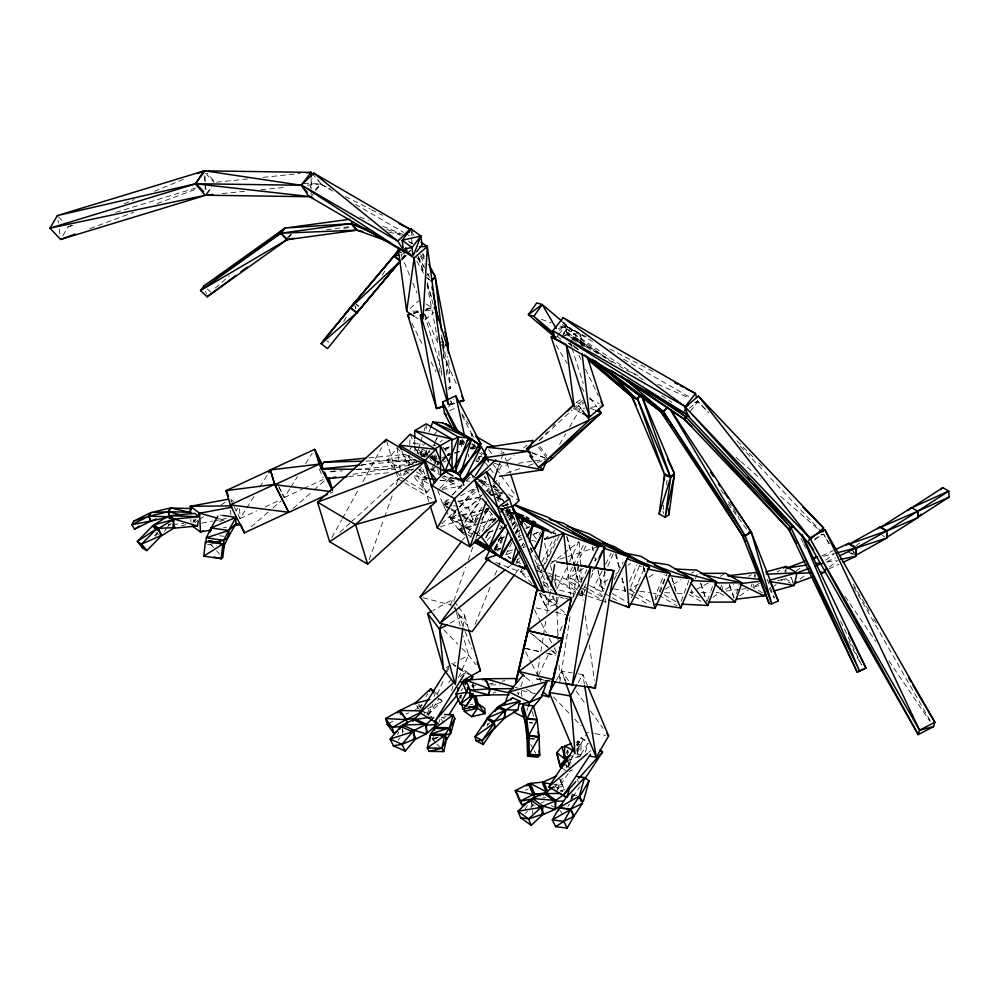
<?xml version="1.0" encoding="UTF-8"?>
<svg xmlns="http://www.w3.org/2000/svg" width="999" height="999" viewBox="0 0 999 999"><rect width="100%" height="100%" fill="white"/><g stroke="black" fill="none" stroke-linecap="round" stroke-linejoin="round"><path stroke-width="0.75" stroke-dasharray="5 3.75" d="M402.397 733.278L402.472 729.145M442.894 349.026L443.219 341.134L439.585 342.632M408.791 465.884L409.265 455.332M409.727 444.767L410.002 438.748M571.853 798.139L572.077 793.693M446.266 375.012L447.252 356.356M441.433 375.362L441.87 367.62M567.619 754.819L567.894 750.324M567.257 760.813L580.519 755.868L577.36 752.984L578.071 740.996L575.424 741.982M575.836 742.732L578.071 740.996L581.231 743.88L580.519 755.868L571.565 756.992M532.342 813.511L532.629 810.551M568.506 766.183L568.968 761.7M462.949 627.484L464.597 615.122L458.216 606.705M663.074 509.727L663.711 505.094M666.458 485.052L667.307 478.883M785.763 572.564L786.176 569.642M531.655 802.921L530.981 807.404L534.902 805.718M537.075 675.961L539.947 657.679M540.896 651.585L543.294 636.351M543.531 634.827L545.929 619.58M546.878 613.486L550.711 589.11M559.777 682.217L570.529 613.648M573.164 596.89L577.946 566.421M193.119 522.589L193.606 519.505M537.2 568.456L538.224 562.512M545.329 594.992L547.502 600.811L546.303 607.429L557.042 604.02L558.241 597.414L547.502 600.811L543.319 592.519M518.843 692.257L518.394 694.717L517.307 692.207M573.101 340.284L573.613 337.737L576.373 338.012L600.174 355.694M654.982 599.575L656.181 593.681L664.235 574.413M753.571 584.502L753.009 587.3L763.873 593.656M755.007 577.509L755.569 574.712M784.889 572.065L785.464 569.268M487.25 725.998L487.874 723.139M310.464 187.425L312.45 178.833M518.369 537.175L519.468 532.779M439.098 722.289L439.872 719.467M451.635 690.709L452.872 686.238M571.79 799.612L573.813 792.319M721.553 591.595L723.601 584.502M736.438 593.668L739.31 583.728M751.26 586.7L752.072 583.866M754.12 576.76L754.944 573.926M570.329 800.948L572.602 793.543M585.364 752.11L588.099 743.231L578.758 757.429M417.22 452.822L418.119 449.925M418.569 448.476L420.367 442.682M420.816 441.233L422.165 436.888M423.976 431.093L425.324 426.748M511.026 522.552L514.435 512.2L507.205 514.622M691.683 589.909L690.721 592.669L699.487 597.777M695.479 578.921L697.389 573.426M707.467 600.786L710.326 592.544M710.801 591.171L713.186 584.303M719.917 589.785L721.815 584.29M520.854 686.575L523.763 678.271M526.835 710.601L527.809 707.829M453.733 600.936L465.634 567.382M468.219 560.077L472.877 546.94M475.974 538.186L486.838 507.542L488.648 509.927M489.16 493.069L490.197 490.159M498.501 466.933L503.683 452.422L501.073 450.911M369.18 559.727L383.978 518.618M384.503 517.145L392.957 493.656M396.128 484.84L398.239 478.971L396.004 471.653M660.077 592.382L666.82 574.275M681.143 601.298L688.923 580.407M397.602 734.752L398.651 731.98M426.998 455.731L419.88 455.144L424.937 442.195M428.858 432.117L429.982 429.233M433.778 445.891L435.464 441.57M436.026 440.134L437.15 437.25M427.072 714.41L430.307 706.131M434.09 696.465L435.164 693.706M433.866 466.421L437.125 458.216M475.049 624.387L491.433 583.878M494.942 575.199L500.799 560.739M513.673 528.921L516.008 523.139M506.443 505.856L507.629 502.997L505.756 505.419M639.31 566.258L629.532 589.66L637.287 594.18M655.819 599.862L666.171 575.087M565.759 754.02L567.42 750.124M577.36 752.984L581.231 743.88L577.26 745.366M605.307 571.915L599.175 585.876L604.345 588.898M607.754 566.333L613.274 553.771M629.595 581.368L636.962 564.622M631.38 597.652L644.255 568.344L639.085 565.322M428.596 713.848L432.967 703.983M437.337 694.105L444.205 678.596M447.327 671.54L448.576 668.718M499.475 469.917L501.311 465.821L507.492 464.897M450.212 605.119L452.734 599.487L432.904 610.514M458.491 677.659L468.593 655.107L463.174 636.076M515.784 563.786L518.993 556.83M523.464 547.102L524.75 544.33M542.045 568.893L540.759 571.678L544.767 576.111M542.682 567.507L556.118 538.324M585.589 588.973L582.392 595.916L556.78 589.41L568.931 563.011M569.567 561.625L579.158 540.771M590.709 577.847L594.542 569.517M557.142 789.472L562.325 778.296M567.507 767.12L573.339 754.557M577.222 746.166L581.106 737.786L586.376 740.946M549.974 681.181L536.6 679.008L550.112 651.123M556.193 638.586L562.961 624.637M494.43 549.55L501.336 535.651M509.615 518.968L512.387 513.411M511.788 542.594L505.569 555.107L510.639 558.741M515.934 534.253L518.006 530.082M537.112 571.528L539.185 567.357M541.945 561.8L553.683 538.174M545.204 563.873L558.928 536.276M572.564 566.883L566.396 579.295L576.91 589.585M573.251 565.496L584.24 543.431M585.926 584.053L581.118 593.706L554.882 578.409M592.107 571.628L593.481 568.881M601.81 599.937L605.744 602.235L607.117 599.475M482.48 531.318L491.321 513.723M498.126 500.187L502.21 492.07L496.166 493.419M499.987 530.032L502.06 525.949M506.905 516.396L510.352 509.577M531.93 583.616L520.417 571.865L521.803 569.13M530.781 551.411L532.155 548.676M539.073 535.039L540.447 532.317M540.946 578.359L543.718 572.902M573.114 597.002L586.937 569.73M575.074 567.207L569.592 577.984L583.079 585.851M575.761 565.871L586.725 544.318M602.135 570.928L593.918 587.1L602.497 596.153M605.556 564.198L611.038 553.421M614.235 579.57L623.139 562.062M486.113 537.887L488.961 532.355M494.667 521.303L496.091 518.543M494.855 548.064L501.261 535.626M509.815 519.043L513.374 512.137M521.953 546.028L523.376 543.256M561.675 337.412L566.995 329.108L644.717 380.956M524.8 809.952L527.622 804.844M331.843 537.574L341.658 519.867M342.407 518.506L358.266 489.885M362.787 481.705L381.668 447.639M343.706 321.541L346.69 316.258M481.905 507.305L473.601 521.803L461.526 514.835M489.46 494.118L492.482 488.836M493.244 487.524L496.266 482.242M488.024 508.528L481.818 519.33L487.912 510.352M485.601 537.637L488.711 532.23M515.771 531.743L518.094 527.697M521.89 545.991L523.439 543.294M559.59 444.355L565.734 433.728M569.567 427.085L583.391 403.171M461.688 695.267L460.139 697.939L459.465 695.029M556.193 680.456L561.625 671.128L572.227 672.864M578.159 682.579L582.817 674.587L578.284 673.85M576.585 751.111L587.449 732.467L593.506 733.453M409.802 449.8L412.038 445.966M431.818 470.354L433.316 467.794L431.431 465.472M421.541 704.37L420.017 706.967L422.452 710.277M426.098 696.578L427.622 693.98M62.85 235.689L68.032 226.885L73.801 224.513M207.517 193.706L211.214 187.425M155.444 536.313L157.005 533.728M554.295 788.074L558.254 781.73M234.103 506.605L240.11 518.568L245.841 509.39M246.666 508.079L254.046 496.278M259.777 487.1L268.781 472.677M429.046 451.011L426.635 454.87L430.007 451.698M435.477 440.721L437.087 438.161M438.124 462.574L434.265 460.327L436.688 456.468M446.99 669.617L448.626 667.007M428.359 715.471L438.998 698.463M448.813 682.754L450.449 680.144M464.473 674.063L466.108 671.44L457.342 666.558M459.752 697.664L461.388 695.042M278.696 486.525L284.278 497.589L290.022 488.461M290.846 487.15L297.415 476.723M305.632 463.673L312.2 453.246M382.093 275.312L386.351 268.831M448.501 406.955L453.384 399.538M576.011 745.529L581.106 737.786L586.937 742.319M555.844 792.269L570.279 770.329M572.877 797.077L579.657 786.75M570.379 342.607L573.613 337.737L588.686 348.639M574.75 340.447L576.373 338.012L590.546 350.012M567.794 806.58L569.393 804.17M464.772 535.127L459.503 530.556L463.798 524.1M464.66 522.814L481.006 498.264L458.066 513.761M469.855 537.474L472.44 533.603M509.265 519.955L513.573 513.498M515.322 533.329L517.907 529.458M511.988 526.148L515.459 521.028M432.317 738.761L433.803 736.575M419.98 469.755L421.566 467.47M563.586 333.179L566.92 328.459L572.415 330.057L568.244 335.964M419.88 455.144L424.275 448.938M433.966 435.277L436.6 431.543M193.644 521.515L195.342 519.143M236.076 510.564L237.787 508.191M289.26 237L291.009 234.628L287.25 237.312M462.737 539.835L464.585 537.35M468.294 532.38L478.496 518.718M494.83 548.189L504.095 535.776M512.45 524.6L515.222 520.866M494.73 549.987L504.932 536.326M515.696 573.239L519.405 568.281M529.607 554.62L532.392 550.886M164.373 531.381L166.159 528.995M167.045 527.797L169.73 524.213M402.222 258.841L404.657 255.682L398.289 250.699M411.026 464.76L397.115 447.789L387.35 460.464L395.704 470.641M406.593 470.517L401.273 477.435L405.107 479.707M429.483 489.123L426.823 492.582L406.381 480.457M206.081 194.031L211.501 187.013M312.063 195.567L314.772 192.058M315.684 190.884L321.104 183.866L313.087 174.688M402.185 258.891L404.895 255.407L400.649 252.085M623.264 368.456L565.646 331.581L563.036 334.94L566.995 329.108L612.125 362.425M466.421 534.003L458.379 529.358L450.462 518.956L456.106 511.725M459.865 506.893L474.912 487.599M462.674 530.744L458.379 529.358L461.201 525.736M464.96 520.916L480.944 500.412M492.594 522.302L495.417 518.681M509.915 520.641L513.673 515.809M555.157 338.961L557.966 335.402M558.916 334.215L565.471 325.911L563.96 320.404M690.272 411.276L697.777 401.785L697.015 399.038M576.573 749.525L581.231 743.88M398.201 740.072L400.124 737.786M460.901 690.759L462.899 688.423M435.314 463.286L432.38 458.241L435.389 454.77M442.532 461.288L446.541 456.655M447.54 455.494L449.538 453.184M288.449 237.687L291.171 234.578M494.767 549.787L502.047 541.67M513.474 528.933L516.595 525.462M446.091 510.714L443.294 505.244L451.61 496.053M452.647 494.917L462 484.59M460.314 523.763L449.587 517.569L455.831 510.676M459.99 506.093L477.659 486.588M478.296 518.456L474.138 523.051L449.587 517.569L446.79 512.087M484.527 511.575L487.649 508.129L485.477 510.202M497.002 497.802L502.21 492.07M487.712 527.347L490.834 523.901M491.87 522.752L496.028 518.169M487.1 540.509L492.357 534.827M508.116 517.807L512.325 513.274M402.447 259.053L406.593 254.733M407.629 253.646L410.751 250.412M487.712 724.887L489.76 722.764M539.173 440.571L544.467 435.114M545.529 434.016L547.639 431.843M552.934 426.386L555.057 424.2M154.52 535.751L157.78 532.43M411.963 464.11L416.271 459.727M532.017 806.368L534.065 804.282M194.093 521.615L196.054 519.667M439.935 488.174L449.65 478.683M449.45 507.867L442.744 503.996L448.151 498.713M452.46 494.493L462.175 485.002M466.496 480.781L471.903 475.499L477.26 478.596M481.58 495.442L468.618 508.104L459.49 506.655M485.901 491.221L489.135 488.049M493.456 483.828L497.777 479.607L499.762 485.089M477.909 517.582L473.601 521.803L468.618 508.104L456.555 501.136M497.352 498.588L501.66 494.368M476.673 533.266L492.932 517.42M315.197 189.523L320.791 184.116L330.394 188.973M440.097 442.17L442.345 440.047M428.833 501.623L421.803 479.732L426.273 475.536M431.868 470.292L436.338 466.083M437.45 465.034L440.809 461.888M441.933 460.839L446.403 456.643M447.515 455.594L449.75 453.496M459.815 444.043L464.285 439.847L460.164 441.783M441.745 523.701L458.516 507.954M459.64 506.905L475.287 492.207M482.005 485.914L486.476 481.718L484.602 475.874M505.744 513.186L510.214 508.978M407.117 253.334L410.452 250.225M402.597 259.141L407.043 254.995M539.323 440.634L572.152 409.99M573.289 408.941L582.342 400.487M422.252 704.869L420.017 706.967L417.495 705.194M427.647 714.747L442.22 701.161L438.149 695.641M525.124 813.448L527.385 811.35M339.885 532.267L350.174 522.864M351.323 521.815L398.239 478.971L413.823 468.743M460.352 676.61L466.108 671.44L470.604 674.962M436.6 464.86L441.121 460.839M442.257 459.827L449.026 453.783M459.203 444.73L461.463 442.719L464.036 444.205M487.962 470.666L490.222 468.656M293.331 508.354L312.687 491.158M313.823 490.147L325.199 480.032M517.494 563.111L519.83 561.063M544.418 539.472L554.957 530.232M409.977 308.529L418.768 300.874M425.012 319.955L433.803 312.3M251.224 526.873L268.406 511.925M272.989 507.942L281.006 500.974M215.322 287.999L229.37 275.886M588.573 752.522L590.909 750.499M689.298 408.304L697.552 401.223L708.503 412.25M814.472 540.234L821.553 534.165M559.115 330.469L564.735 325.761L579.745 333.266L584.028 346.566M571.878 339.86L579.745 333.266L581.018 344.118M581.343 412.874L574.512 409.453L583.516 401.923M463.524 532.879L459.503 530.556L461.9 528.558M463.099 527.559L479.882 513.586M507.529 567.894L511.151 564.934M517.182 559.989L519.592 558.016M528.021 551.098L531.643 548.126M829.407 567.057L837.574 560.389M507.18 461.113L514.223 455.457M523.601 447.914L527.122 445.092M712.974 597.352L718.968 592.532L723.975 595.454M426.723 275.662L428.958 273.863M856.056 545.779L859.677 542.932M550.249 564.123L578.134 542.307M800.087 579.033L806.193 574.35M773.676 586.363L776.123 584.54M781.018 580.881L783.466 579.058L790.709 583.304M287.262 237.412L291.009 234.628M564.335 336.014L572.415 330.057L563.124 322.202M482.505 494.542L480.157 496.278L479.195 493.356M487.187 491.096L489.522 489.373M508.916 519.13L513.598 515.684M497.989 540.234L504.27 535.664M825.536 560.177L834.103 553.958M607.966 579.595L599.175 585.876L604.982 587.05M615.509 574.2L618.019 572.415M628.071 565.222L630.581 563.424M739.735 595.891L748.376 589.847M583.304 568.419L569.592 577.984L581.043 582.267M594.53 560.601L597.015 558.866M463.873 526.698L450.462 518.956L456.805 514.635M796.178 570.866L799.924 568.356M194.855 522.539L198.639 520.004M199.9 519.168L203.671 516.633M221.316 504.795L225.1 502.26M496.978 551.073L500.811 548.538M518.681 536.725L521.241 535.039M638.561 583.853L629.532 589.66L638.411 590.996M648.888 577.21L655.344 573.064M438.811 461.975L432.38 458.241L436.226 455.819M445.192 450.149L449.026 447.727M759.352 583.291L753.009 587.3L758.803 585.726M777.147 572.077L779.682 570.479M665.297 589.198L671.815 585.227M673.114 584.427L680.943 579.657M691.37 573.289L693.98 571.703M581.555 409.39L576.223 402.372L581.455 399.188M422.652 455.544L429.158 451.773M421.628 456.306L429.632 451.785M388.524 723.638L393.569 720.791M725.611 589.31L733.716 584.727M748.588 576.323L751.298 574.8M450.049 623.201L464.597 615.122L468.356 628.296M446.116 667.607L455.369 662.449M460.664 659.515L468.593 655.107L475.899 664.722M708.179 582.979L690.721 592.669L695.179 592.644M720.254 576.273L724.287 574.038M450 509.115L443.294 505.244L451.223 500.936M460.477 495.916L476.336 487.3M427.972 708.778L442.22 701.161L438.436 698.501M814.722 538.961L823.663 534.29L829.232 543.693M525.574 790.172L528.234 788.835M406.019 714.135L408.653 712.836M415.247 709.577L417.882 708.266L417.02 702.01M694.854 402.535L697.552 401.223L708.254 412.5M569.093 771.603L572.652 769.879M421.253 454.508L429.52 450.636M445.005 448.876L449.138 446.94M821.927 555.894L833.241 550.599M826.872 561.75L835.351 557.729M828.983 568.881L838.873 564.248M284.278 497.589L302.285 489.223M303.671 488.573L323.077 479.57M240.11 518.568L256.743 510.851M265.047 506.993L280.294 499.912M330.357 493.094L333.117 491.808M449.737 410.676L456.368 407.617M470.304 448.838L475.599 446.391M478.796 456.955L481.456 455.731M557.28 788.223L562.512 785.813L559.84 779.183L564.435 789.722L560.514 791.533M171.054 523.713L168.282 524.937L171.378 524.637M420.866 455.856L428.996 452.322M442.045 488.436L457.679 481.668M541.433 802.921L544.043 801.797M495.167 550.337L500.899 547.927M519.542 540.084L522.415 538.886M533.891 534.053L543.918 529.832M511.301 552.697L505.569 555.107L510.939 558.204M522.777 547.864L525.649 546.665M544.293 538.823L547.152 537.612M439.548 343.831L443.069 345.916L445.492 344.917M447.864 389.548L450.287 388.549L448.738 359.303M124.238 203.734L134.328 199.588M154.508 191.271L184.765 178.809M500.187 538.636L504.42 536.9M515.696 532.255L519.93 530.519M525.574 528.196L529.807 526.461M496.253 549.662L500.487 547.927M518.831 540.384L521.653 539.223M532.942 534.59L541.396 531.106M438.374 737.075L431.568 739.847L434.478 739.897M493.007 693.231L495.804 692.082M443.568 462.087L446.353 460.976M488.648 532.567L494.33 530.407M511.388 523.913L515.646 522.29M499.413 538.711L505.107 536.55M515.059 532.767L519.318 531.143M526.423 528.434L529.27 527.36M558.478 328.571L565.471 325.911L586.226 336.7M694.979 402.847L697.777 401.785M89.873 228.596L133.754 212.287M157.143 203.584L196.628 188.911M444.056 448.726L449.862 446.678M460.027 443.106L464.385 441.57M431.006 457.979L434.265 460.327L440.072 458.279M441.533 457.767L445.879 456.231M447.34 455.719L453.146 453.671M454.595 453.159L460.402 451.111M470.566 447.527L479.27 444.468M506.643 473.189L521.266 468.081M528.583 465.534L535.889 462.987M537.35 462.475L543.206 460.439M413.261 313.062L420.217 310.726M425.249 310.115L434.977 306.855M449.013 404.32L454.782 402.647M449.875 405.107L455.432 403.246M428.334 483.504L421.803 479.732L427.647 477.784M475.899 461.688L478.833 460.714M500.761 453.396L503.683 452.422L506.493 461.176M440.197 526.923L462.137 519.605M463.598 519.118L482.604 512.774M484.065 512.287L488.449 510.826M501.61 506.443L508.928 503.996M459.503 530.556L465.284 528.621M466.733 528.146L475.399 525.249M481.181 523.314L497.09 517.994M487.787 532.492L497.902 529.108M499.35 528.621L502.247 527.659M512.362 524.275L515.247 523.314M507.629 551.51L513.536 549.6M544.555 539.572L547.502 538.611M495.679 562.512L520.417 571.865L523.364 570.904M536.663 566.608L542.569 564.697M551.423 561.825L597.202 547.027M505.656 514.423L511.026 512.724L514.772 519.443M68.032 226.885L75.487 224.625M115.759 212.362L196.279 187.837M413.449 313.236L419.193 311.526M426.361 309.403L433.541 307.28M449.413 404.695L455.157 402.997M181.431 525.861L185.814 524.637M450.462 518.956L460.726 516.096M462.187 515.684L484.178 509.552M485.639 509.14L488.573 508.316M458.379 529.358L464.248 527.722M465.709 527.31L478.908 523.626M480.369 523.226L496.491 518.718M506.755 515.859L515.559 513.399M777.659 580.631L782.017 579.457M401.448 254.258L404.42 253.471M820.866 535.014L823.663 534.29L830.631 546.49M823.676 556.331L834.128 553.608M445.991 716.633L440.259 718.069L444.63 718.231M435.926 742.969L432.03 738.661L437.662 737.25M425.986 309.053L433.479 307.217M413.698 313.461L419.68 311.988M432.38 458.241L436.813 457.18M447.165 454.695L453.071 453.284M454.557 452.922L460.464 451.511M470.816 449.026L475.249 447.964M478.908 457.155L481.868 456.456M469.992 704.807L472.952 704.108M224.213 520.092L218.306 521.453L221.204 521.878M443.294 505.244L449.325 503.883M458.391 501.86L482.567 496.453M490.122 494.767L494.655 493.756M449.587 517.569L460.164 515.197M461.675 514.86L484.34 509.802M485.851 509.465L488.873 508.791M503.971 505.407L508.503 504.395L504.907 501.473M334.677 470.841L328.584 472.115L342.532 470.779M360.627 465.409L407.942 455.507M488.836 683.99L493.231 683.079M502.01 681.256L504.932 680.656M826.985 562.062L836.088 560.239M343.718 228.521L351.223 227.035M560.027 790.559L564.435 789.722L560.214 780.544M201.81 523.089L212.55 521.091M214.086 520.816L226.348 518.531M223.439 527.734L226.511 527.172M442.27 489.485L461.775 486.014M481.268 482.542L487.275 481.481M437.774 490.284L442.744 503.996L450.249 502.659M457.742 501.323L480.244 497.315M490.746 495.454L502.747 493.319L494.692 488.673M352.872 474.338L409.453 465.334M518.281 463.286L533.703 460.976M535.252 460.751L547.589 458.903M476.486 459.14L479.545 458.703M326.448 229.77L350.999 226.436M564.747 335.264L579.745 333.266M574.512 409.453L585.027 408.054M591.021 407.255L601.535 405.856M726.173 591.046L740.059 589.398M741.595 589.223L746.228 588.661M247.627 178.958L215.122 182.33L207.105 173.152M263.099 177.36L300.249 173.514M542.707 797.889L545.704 797.589M222.178 193.544L246.903 191.121M260.826 189.76L285.552 187.337M307.192 185.227L321.104 183.866L303.958 183.616M368.968 457.854L406.193 454.295M417.045 453.246L420.142 452.947L421.291 455.444M361.089 464.997L415.372 459.802L416.521 462.287M356.493 469.443L413.886 463.948M348.626 476.585L388.948 472.727M404.458 471.241L412.225 470.504M172.939 524.5L183.804 523.464M471.253 685.838L475.736 685.526M412.849 311.188L419.031 310.976M425.199 310.764L432.917 310.489M365.809 461.076L415.372 459.802M490.671 684.852L500.024 684.777M701.123 592.619L710.052 592.582M715.996 592.544L718.968 592.532M356.418 469.28L395.167 469.567M407.567 469.667L412.225 469.692M432.03 738.661L436.401 738.723M421.803 479.732L426.423 479.87M440.284 480.294L458.753 480.869M466.458 481.106L469.53 481.193M478.771 481.481L486.476 481.718M664.697 592.619L675.461 593.156M676.997 593.244L684.69 593.631M416.521 462.512L387.35 460.464L400.137 468.044M413.536 443.419L422.527 444.205M433.017 445.117L436.014 445.379M421.79 456.231L426.286 456.618M427.784 456.743L435.289 457.405L437.175 459.727M440.072 480.469L455.069 481.78L444.343 475.811M529.545 722.389L532.504 722.702M529.632 722.914L532.604 723.214M530.007 738.273L534.453 738.736M530.044 738.81L534.49 739.272M572.452 794.904L576.773 795.479M536.6 679.008L550.499 680.931M220.055 515.034L222.964 515.459M219.643 535.776L224.063 536.288M207.592 544.393L216.308 545.666M639.897 591.221L651.735 593.006M653.221 593.231L656.181 593.681M442.744 503.996L451.885 505.444M453.409 505.681L457.967 506.406M595.029 733.691L605.619 735.426M576.548 754.033L582.604 755.019M553.808 784.402L562.512 785.813M442.632 476.411L450.224 477.697M427.709 478.296L412.912 475.611L426.823 492.582L415.547 472.702M613.698 588.798L625.312 591.146M536.013 607.879L549.575 610.926M555.594 612.287L566.133 614.66M525.299 648.413L540.359 651.81M546.391 653.159L555.432 655.194M409.752 242.595L412.787 243.319L408.429 241.746M525.037 648.201L540.059 651.723M547.577 653.496L555.094 655.257M521.84 690.484L536.863 694.018M537.749 570.904L544.792 574.013M389.048 232.068L401.086 235.202M505.806 512.487L513.099 514.385M518.456 536.875L521.366 537.637M531.58 540.297L535.963 541.433M423.002 597.714L452.172 605.319M218.506 518.506L222.864 519.73M515.109 687.287L518.056 688.149M468.406 532.604L478.446 535.839M505.581 510.889L511.026 512.724L517.994 526.548M547.502 600.811L557.042 604.02L552.859 595.716M541.77 570.766L546.116 572.277M547.564 572.777L553.359 574.787M554.807 575.287L566.396 579.295L579.507 586.937M586.913 595.716L581.118 593.706L577.959 590.621M588.361 596.216L602.847 601.236M553.134 533.079L555.756 534.003L553.071 532.455M541.221 319.305L551.211 322.864M559.79 325.911L566.92 328.459L561.113 323.539M386.775 229.458L401.286 234.678M457.817 668.368L466.108 671.44M589.622 585.489L603.359 592.594L597.926 570.229M559.403 596.69L566.683 599.437M532.255 452.947L546.191 458.366M494.343 463.111L501.311 465.821L499.488 463.499M506.93 509.552L510.801 511.101M359.927 216.958L368.494 220.442M382.779 226.261L402.784 234.403M576.56 342.133L570.691 337.187L574.737 338.861L582.941 345.779M576.223 402.372L583.204 405.257M590.172 408.141L594.355 409.865M532.255 452.809L546.191 458.566M480.519 482.717L489.035 486.413M504.845 510.501L513.349 514.198L506.68 510.277M626.473 370.379L637.874 375.399M657.841 384.203L689.223 398.014M424.113 711.812L432.055 715.396M589.385 398.838L598.938 403.608M539.984 678.284L544.118 680.369M526.373 689.36L534.64 693.518M345.504 196.603L370.229 209.091M371.603 209.79L382.58 215.334M553.009 532.579L555.756 534.003M609.74 348.926L655.381 372.664M434.265 460.327L438.149 462.362M507.255 510.389L511.363 512.562M506.78 510.539L513.436 514.098M420.217 462.375L406.805 454.92L413.399 463.037M430.931 468.344L438.986 472.827M456.093 665.871L451.073 663.074L455.569 666.608M459.065 669.068L469.093 674.637M565.471 325.911L592.469 341.396M623.526 359.203L689.685 397.14M882.317 535.389L884.59 536.7M851.086 552.772L854.495 554.732M848.064 551.823L853.246 554.807M471.94 436.476L471.004 433.554L473.613 435.064M493.007 485.489L496.928 487.749M508.703 494.542L519.155 500.586M473.464 478.371L471.353 474.263L474.038 475.811M480.744 479.682L488.798 484.328M490.134 485.102L499.525 490.521M478.608 479.37L487.987 484.802M487.512 491.383L490.197 492.932M496.903 496.803L503.608 500.674M488.386 492.782L495.092 496.653M496.441 497.427L501.798 500.524M506.381 507.554L510.402 509.877M502.147 505.656L507.504 508.753M506.493 510.352L513.861 514.46M450.799 508.641L460.189 514.06M451.336 509.89L456.705 512.986M462.062 516.083L474.138 523.051L475.536 525.786M465.684 526.86L480.432 535.377M465.209 527.472L475.949 533.666M477.285 534.44L481.306 536.763M516.296 561.301L521.665 564.398M467.769 534.777L471.79 537.1M520.417 571.865L528.409 576.473M543.069 584.939L552.397 590.322M565.721 598.014L569.717 600.324M470.479 447.927L473.051 449.413M479.495 453.134L482.067 454.632M476.048 460.464L478.621 461.95M442.182 477.397L461.501 488.561M460.564 440.447L464.423 442.682M472.14 447.165L474.712 448.663M481.156 452.397L485.014 454.645M332.817 191.134L320.791 184.116L317.67 179.221M355.557 204.37L403.696 232.43M405.045 233.204L410.389 236.326M689.098 594.567L702.459 602.36M430.494 457.117L438.211 461.613M664.085 594.717L676.098 601.735M658.766 595.192L676.872 605.756M638.573 594.942L654.095 603.995M629.183 593.406L633.066 595.666M634.365 596.428L648.588 604.72M612.112 593.431L628.933 603.234M604.707 593.381L619.53 602.022M584.427 586.638L588.473 588.985M589.822 589.772L604.645 598.426M580.819 587.712L586.063 590.771M587.375 591.533L600.499 599.175M549.637 575.362L553.571 577.647M546.141 574.8L550.162 577.147M551.51 577.934L575.674 592.007M577.022 592.794L582.392 595.916L582.03 589.797M543.344 581.593L548.713 584.727M784.939 578.421L792.694 582.966M431.131 456.718L438.836 461.238M426.473 450.174L426.498 453.271L430.344 455.544M431.618 456.293L436.738 459.315M414.96 460.064L418.806 462.337M430.332 469.13L440.584 475.174M398.239 478.971L403.484 482.067M404.795 482.842L436.251 501.436M418.831 460.676L422.664 462.949M418.693 469.305L426.361 473.851M416.396 471.94L426.623 477.997M405.244 471.066L409.078 473.339M447.939 387.15L450.287 388.549L443.456 342.657M494.38 489.235L501.923 494.018M422.49 449.175L428.883 453.284M430.169 454.108L435.289 457.405M504.408 507.817L513.511 513.698M578.733 349.75L569.58 343.818L574.587 347.54M426.073 303.933L433.516 308.778M415.372 317.033L417.857 318.644M565.646 331.581L605.794 358.366M661.5 395.529L671.865 402.435M426.785 278.022L429.245 279.72M155.844 532.717L158.329 534.428M565.933 765.109L570.417 768.281M563.424 768.993L565.659 770.579M554.77 785.863L562.986 791.782M551.336 805.394L553.683 807.08M572.277 345.829L568.506 343.082L571.94 346.129M496.79 499.75L499.3 501.573M573.613 337.737L584.89 346.104M231.306 499.75L233.641 501.486M562.574 322.565L572.415 330.057M471.478 443.968L475.187 446.828M408.529 241.109L411.713 243.594M356.543 304.383L358.666 306.044M356.268 304.707L358.391 306.368M326.785 340.684L328.908 342.345M426.635 277.397L429.732 279.895M471.353 474.263L474.95 477.172M476.148 478.146L489.335 488.836M495.329 493.706L503.708 500.511M570.691 337.187L576.698 342.108M540.447 592.744L559.365 608.229M560.551 609.19L565.284 613.061M530.057 632.654L547.802 647.165M552.522 651.036L556.081 653.933M573.626 345.804L578.321 349.762M557.092 335.989L562.899 340.896M532.667 634.515L549.999 649.138M551.161 650.112L555.781 654.02M525.774 677.347L532.704 683.191M573.613 345.854L578.259 349.912M736.088 457.392L739.61 460.464M740.771 461.488L760.676 478.896M780.581 496.291L818.056 529.058M484.253 477.047L486.563 479.083M493.506 485.177L499.275 490.259M463.761 444.792L461.463 442.719L462.587 446.853M430.969 456.993L438.823 464.098M207.342 288.936L210.639 292.033M574.737 338.861L582.504 346.403M737 440.896L754.532 458.529M758.915 462.937L762.212 466.233M443.793 629.894L457.817 644.143M462.125 648.526L468.593 655.107M553.458 696.902L569.393 713.573M574.7 719.13L581.081 725.798M740.346 446.328L821.665 532.03M205.632 173.351L214.186 182.392M58.429 216.721L65.897 224.625M210.19 543.918L215.447 549.65M216.496 550.786L219.655 554.233M472.415 443.768L475.524 447.165M436.913 744.043L439.835 747.277M416.62 257.467L424.325 266.596M494.855 491.183L504.807 502.997M505.806 504.183L508.791 507.729M396.628 471.778L401.273 477.435L400.649 472.989M442.957 447.065L449.55 455.194M418.244 449.213L424.837 457.342M419.056 470.005L426.585 479.295L421.89 466.383M538.461 447.327L546.678 457.742M488.536 449.612L492.182 454.245M485.452 462.862L489.098 467.495M490.022 468.656L493.668 473.289M589.772 397.54L596.878 406.893M539.722 446.266L546.828 455.619M524.375 523.076L527.996 527.859M533.441 535.027L537.062 539.81M489.56 511.126L495.904 519.492M500.437 525.474L505.881 532.642M454.557 601.885L457.305 605.494M453.996 607.704L469.405 628.034M435.701 692.319L437.337 694.53M418.668 704.245L421.141 707.592M423.276 711.375L424.9 713.586M416.595 705.631L419.043 708.94M441.146 719.28L443.831 722.939M728.096 503.796L748.276 531.431M565.234 681.33L561.625 671.128L569.767 682.342M576.098 691.071L586.038 704.77M590.559 711.001L603.221 728.433M471.004 433.554L473.726 437.35M492.807 463.911L495.529 467.707M496.441 468.968L500.074 474.026M500.986 475.287L515.521 495.529M845.117 596.428L875.761 641.545M888.898 660.876L930.044 721.453M420.591 254.608L424.925 261.051M720.828 489.797L723.401 493.706M728.546 501.51L738.835 517.12M542.857 582.042L548.688 591.096M552.035 596.266L557.042 604.02M426.498 453.271L428.983 457.142M429.807 458.429L431.468 461.001M411.613 231.656L413.948 235.327M461.838 413.598L468.469 424.163M567.907 762.062L570.279 765.971M556.031 345.03L567.232 363.624M581.618 387.525L584.015 391.508M852.671 550.424L854.157 552.909M853.059 583.965L870.529 613.498M873.713 618.868L876.885 624.238M853.845 587.112L930.456 721.191M530.681 744.392L533.578 749.537M534.303 750.811L535.764 753.383M530.506 547.677L537.25 559.765M853.009 551.098L854.42 553.696M423.014 253.783L424.45 256.456M420.467 256.243L424.8 264.26M417.969 255.994L424.475 268.032M427.372 273.376L429.545 277.397M416.87 261.126L423.376 273.164M848.813 641.483L861.325 664.872M462 415.247L473.464 437.25M461.913 439.073L464.785 444.567M459.49 441.983L462.35 447.49M534.415 609.902L540.771 622.077M541.483 623.426L546.428 632.891M549.25 638.299L553.496 646.403M554.195 647.764L557.03 653.171M525.649 651.922L531.281 662.812M531.98 664.173L538.324 676.423M539.023 677.784L541.146 681.867M478.334 531.268L479.732 534.003M769.255 588.336L774.113 597.889M534.727 559.752L550.062 590.184M539.335 593.593L546.303 607.429L539.81 593.231M279.108 487.337L281.78 492.657M282.442 493.993L284.453 497.977M230.769 499.95L233.429 505.269M411.838 323.226L423.551 346.715M431.118 361.925L435.951 371.591M450.412 400.611L451.785 403.384L450.874 400.412M792.719 581.131L790.821 577.247L793.156 582.717M560.427 810.664L561.738 813.373M570.117 336.975L564.735 325.761L568.543 337.575M578.846 355.194L580.856 359.403M585.564 369.218L598.326 395.854M800.948 538.211L802.971 542.432M803.646 543.843L805.656 548.064M840.646 621.191L851.41 643.681M852.085 645.092L861.513 664.785M402.048 729.158L403.334 731.855M319.218 469.006L323.239 477.722M459.89 440.059L463.099 447.115M424.9 314.036L438.286 343.781M443.381 355.12L456.768 384.852M587.624 685.988L582.817 674.587L584.315 683.766M561.625 671.128L565.834 681.118M410.202 434.215L414.273 443.943M416.595 449.5L418.931 455.057M401.735 450.711L408.141 465.996M400.974 254.533L409.827 275.799M412.774 282.892L416.908 292.819M531.48 802.284L533.054 806.131M767.107 579.22L774.375 597.777M457.829 612.574L464.622 630.019M465.184 631.48L471.965 648.925M662.861 511.263L663.798 513.698M729.332 584.752L734.802 599.338M414.585 446.278L417.195 453.459M418.481 257.405L423.526 271.528M729.47 584.79L733.79 597.727M700.749 583.478L706.992 602.16M422.527 253.996L424.463 259.765M418.494 257.842L423.351 272.44M427.247 284.116L432.105 298.713M570.441 343.494L571.391 346.441M571.865 347.927L583.266 383.379M506.968 462.637L510.252 472.852M474.275 443.768L475.212 446.69M478.496 456.905L479.433 459.827M700.786 583.379L705.931 599.587M671.703 577.547L676.373 592.295M424.363 314.248L442.195 372.19M386.638 440.934L395.554 470.192M354.97 305.794L355.781 308.529L355.082 305.644M672.14 578.196L676.011 591.608M643.331 566.708L644.617 571.191M454.82 606.805L456.081 611.188M456.493 612.662L460.664 627.297M460.152 695.279L461.001 698.251M205.582 291.308L206.356 294.056M643.518 566.695L645.167 572.664M615.334 553.97L619.455 568.893M625.636 591.296L621.515 576.361L625.786 594.18M427.235 282.567L433.379 305.095M441.57 335.14L443.494 347.402L441.183 335.289M532.292 711.475L533.928 717.494M437.724 469.006L438.474 471.765M644.255 568.344L645.054 571.316M577.472 779.195L578.259 782.13M566.683 536.413L574.537 566.171M574.937 567.657L579.245 584.015M581.218 591.458L582.392 595.916M544.605 543.306L548.526 558.179M550.499 565.621L552.06 571.565M554.42 580.494L556.78 589.41M569.78 758.616L571.216 764.247M567.532 750.087L568.244 752.896M565.746 763.723L566.82 767.944M592.307 547.165L593.044 550.137M594.855 557.579L595.579 560.564M598.126 570.978L603.209 591.82M567.332 537.15L574.225 565.434M574.587 566.92L579.308 586.263M616.233 554.108L619.417 567.469M592.27 546.49L593.331 550.936M595.092 558.354L595.804 561.326M472.952 683.928L473.976 688.299M472.352 685.039L473.039 687.949M460.402 695.379L461.076 698.289M427.048 284.128L437.737 340.197M468.356 454.258L468.818 457.043M472.752 683.853L473.451 688.099M578.396 566.433L580.769 583.366M581.855 591.058L583.141 600.287M585.302 615.684L588.099 635.689M589.398 644.929L594.355 680.331M397.115 447.789L400.437 471.503M204.121 175.562L205.132 183.029L205.12 175.412M205.344 184.515L206.568 193.469M57.967 220.067L58.379 223.052M59.191 229.021L60.215 236.476M411.613 238.998L412.025 242.045M411.438 231.693L412.025 236.076M442.594 339.772L443.494 347.402M521.391 691.221L522.277 698.963M567.232 565.684L570.379 594.929M579.258 542.307L580.681 566.82M580.781 568.344L581.58 582.13M443.219 341.134L444.118 358.054M443.069 345.916L443.718 358.229M438.786 350.824L439.922 372.377M239.61 508.703L240.06 518.831M230.644 510.452L230.831 514.785M190.821 519.293L190.946 522.19M555.494 574.038L556.106 589.497M556.418 597.227L556.905 609.59M556.967 611.138L558.129 640.496M559.103 665.222L559.715 680.669M604.62 571.353L605.244 588.336M605.631 599.15L605.744 602.235M426.223 423.851L426.286 430.045M414.772 439.935L414.822 444.58M414.835 446.128L414.897 452.322M311.114 178.471L311.139 189.123M311.139 190.647L311.164 195.217M205.145 184.553L205.157 190.634M404.657 255.682L401.66 259.253L404.657 255.682"/><path stroke-width="1.5" d="M402.497 727.771L402.535 725.024L414.785 718.943L426.461 724.225L426.298 733.865L414.061 739.934L414.223 730.306L426.461 724.225L402.535 725.024L414.223 730.306L426.298 733.865M886.862 538.011L855.806 548.151L855.631 555.382L886.862 538.011L887.037 530.781L880.206 526.848L848.975 544.23L887.037 530.781L855.806 548.151L850.112 544.88M206.181 542.907L206.306 537.799L211.164 528.009L228.659 530.419L235.739 524L236.039 517.37L222.964 515.459M228.584 530.544L223.739 540.334L223.576 546.715L228.421 536.925L228.584 530.544L206.306 537.799L223.739 540.334L228.421 536.925M217.869 516.133L211.226 527.884L211.101 530.531L211.164 528.009L209.79 532.417M664.36 479.82L664.647 473.838L670.716 477.26L674.437 474.612L668.93 514.697L665.209 517.345L659.14 513.923L664.647 473.838M447.589 350.137L447.914 343.918L435.264 277.135L430.769 280.731M527.572 756.168L528.758 735.976L539.123 737.05L539.647 755.244L537.937 757.242L527.572 756.168L527.047 737.974L528.758 735.976L529.283 754.17L527.572 756.168L539.647 755.244L539.035 750.823M567.257 760.813L564.11 757.916L564.822 745.928L571.453 743.456M423.002 318.793L427.335 246.428L421.128 242.407M429.807 741.121L430.157 735.264L444.717 735.476L446.578 738.873L443.731 751.585L429.183 751.373L427.31 747.989L430.157 735.264M843.119 562.262L855.831 556.293L856.555 547.789L848.775 543.319L836.063 549.275M455.519 471.029L468.431 437.912L458.466 437.087L445.542 470.204L455.519 471.029L458.466 437.087L432.792 422.028L430.544 427.797M465.422 684.727L465.896 680.144L485.327 678.771L489.685 688.811L489.06 694.929L469.617 696.303L470.242 690.184L465.896 680.144L489.685 688.811L470.242 690.184L467.257 687.824M203.784 556.143L205.419 541.495L222.852 544.03L224.45 543.019L222.814 557.667L221.216 558.678L203.784 556.143L222.852 544.03L221.216 558.678L214.023 557.067M455.532 683.166L462.737 629.033M414.123 316.233L406.68 311.401L414.148 257.917L427.335 246.428L436.001 310.389L435.027 307.467M820.791 573.726L825.024 572.152L825.436 569.218M531.88 801.435L532.317 798.451L545.379 792.844L556.181 800.536L554.832 809.49L541.77 815.097L543.119 806.131L556.181 800.536L532.317 798.451L543.119 806.131L554.832 809.49M551.186 586.063L554.532 564.735M551.448 681.43L572.252 684.814L590.659 567.482L580.956 565.471M169.268 518.781L169.755 515.696L194.593 513.349L196.791 515.047M172.19 521.041L174.151 519.093L198.988 516.745L169.755 515.696L174.151 519.093L172.665 528.321L197.502 525.973L198.239 521.353M684.777 411.039L685.414 407.13L698.388 396.016L823.576 527.947L822.939 531.855M539.01 558.054L543.918 529.832L514.41 512.799L548.876 530.457M501.011 512.162L501.486 509.515L512.225 506.106L556.843 594.642L549.987 582.617M485.127 681.218L485.589 678.758L515.184 678.533L516.82 682.292M558.578 810.838L559.115 807.966L570.616 809.465L573.901 816.208L567.132 828.146L555.631 826.648L552.335 819.904L559.115 807.966M518.781 551.398L511.788 563.548L474.2 541.908L512.687 563.985L524.275 568.643L524.862 565.646M529.47 541.733L532.629 525.299L544.218 529.945L534.253 549.288L543.918 529.832L551.81 532.617M774.025 590.909L794.342 585.414L796.915 572.827L786.038 566.47L765.734 571.965M221.216 558.678L224.45 543.019M674.437 474.612L665.209 517.345L670.716 477.26L659.14 513.923M429.183 751.373L441.87 748.201L444.717 735.476L427.31 747.989L441.87 748.201L443.731 751.585M536.9 589.835L523.801 648.076L536.9 589.835L571.54 597.639L558.441 655.868L571.54 597.639L527.697 630.719L562.337 638.511M529.47 786.837L530.244 783.366L543.756 782.042L547.689 791.47M533.703 798.775L534.74 794.143L530.244 783.366L546.965 792.145M515.834 682.979L528.046 630.619L562.612 638.748L548.888 696.84L541.371 695.079M553.321 677.16L548.888 696.84L543.106 691.97M554.008 674.138L555.369 668.081M409.39 232.08L410.052 229.208L313.761 173.114L301.461 185.015L308.491 196.016L404.782 252.123L405.769 247.827M511.788 563.548L515.809 547.427M521.291 525.449L522.764 519.592L533.528 525.736L527.322 536.538M473.151 694.13L460.252 704.208L455.906 694.168L466.72 692.357L473.151 694.13L466.683 705.981L460.252 704.208L466.72 692.357L468.106 686.85M497.939 709.39L498.688 706.455L512.649 697.839L519.942 701.198L517.707 709.989L503.746 718.618L505.981 709.827L519.942 701.198L498.688 706.455L505.981 709.827L517.707 709.989M444.93 728.758L434.727 728.383L436.65 721.34M434.727 728.383L453.171 714.847L454.832 718.606L450.974 732.679L449.313 728.92L453.171 714.847L444.418 714.522M569.293 789.073L567.257 796.365L584.552 777.584L589.073 780.831L583.391 801.248L580.494 800.836M583.391 801.248L578.858 798.001L584.552 777.584L577.297 776.56M434.315 730.269L435.102 727.534L449.65 727.747L450.599 733.528L446.128 740.059L445.179 734.29L449.65 727.747L430.619 734.078L435.102 727.534M567.282 797.302L568.144 794.342L559.315 807.629L570.841 809.14L582.517 803.271L579.657 795.853L559.315 807.629M736.338 599.163L764.098 595.854L765.321 591.608M808.778 540.834L809.665 537.924L824.999 529.92L934.877 722.24L933.553 726.61L918.218 734.602L808.341 542.295L813.586 550.024M824.999 529.92L919.542 730.232L918.218 734.602L809.665 537.924L919.542 730.232L933.553 726.61M459.977 475.312L479.27 444.468L471.64 439.011L452.347 469.867L459.977 475.312L471.64 439.011L445.929 424.013L450.287 427.135M475.599 539.847L490.347 548.364L499.85 556.58L508.104 531.431M708.478 602.16L735.227 602.035L741.895 582.792L725.624 573.289L700.361 573.414M504.695 704.332L509.065 691.87L523.339 674.762M528.296 706.443L529.745 702.285L546.878 681.755L509.065 691.87L529.745 702.285L541.533 696.99L546.878 681.755M525.199 722.452L533.329 705.856L522.964 704.782L521.528 708.89L525.199 722.452L522.964 704.782L526.635 718.343L537 719.417L533.329 705.856M486.051 501.773L469.967 546.765L437.275 527.897L430.244 506.006M493.306 481.456L497.977 468.394M565.322 683.378L572.252 684.814L613.836 570.691L581.156 565.372M681.643 604.158L707.791 605.481L716.62 581.805L696.59 570.104L675.049 569.018M413.686 254.882L420.866 236.039L411.051 228.771L402.147 240.272L403.121 247.59M399.7 729.22L400.761 726.46L412.624 731.755L415.834 738.498L405.257 751.086L393.394 745.791L390.172 739.048L400.761 726.46M501.098 518.668L489.223 547.165L477.16 540.197M655.569 604.22L680.744 608.016L692.819 579.108L668.256 564.772L647.527 561.638M568.581 757.354L564.11 757.916L565.209 755.319M630.381 603.533L655.057 608.491L670.391 573.601L640.634 556.243L623.214 552.734M484.253 452.772L486.713 447.302L532.979 440.384L530.531 445.854M453.509 682.305L443.469 669.068L439.46 629.095L441.995 623.451M486.426 457.542L528.071 451.323L529.295 448.588M546.366 461.638L542.682 469.842L499.488 476.298M595.179 568.119L604.782 547.277L563.149 523.026L549.587 519.592M565.659 619.068L590.659 567.482L613.836 570.691L595.429 688.024L572.252 684.814M525.961 565.971L524.587 568.756L519.218 565.659M598.975 557.842L602.397 550.936M609.865 593.955L628.396 556.705L589.048 533.766L567.32 526.248M463.261 482.017L486.301 455.382L481.168 446.541L458.129 473.189L463.261 482.017L481.168 446.541L478.583 445.054M441.87 748.201L446.578 738.873M489.635 550.486L485.489 558.666L536.113 587.899L534.015 585.764M544.405 571.54L563.748 533.354L598.676 546.553L588.324 567.007M483.516 725.836L486.95 719.143L494.13 723.164L495.054 727.16L483.129 744.58L475.961 740.571L475.037 736.575L486.95 719.143M519.105 551.548L512.687 563.985L510.127 562.237M526.935 536.351L532.629 525.299M524.275 568.643L525.711 565.871M527.085 738.511L537.1 719.929L526.735 718.868L525.099 721.927L527.085 738.511L526.735 718.868L528.721 735.439L539.085 736.513L537.1 719.929M449.313 728.92L454.832 718.606M455.906 694.168L462.362 682.317L466.221 683.378M610.901 370.242L684.74 419.505L687.687 414.697L683.965 418.831L789.497 530.094L793.231 526.011M529.033 802.284L530.432 799.724L541.046 807.404L543.668 813.81L531.193 825.311L520.579 817.632L517.957 811.225L530.432 799.724L531.48 802.284M384.677 442.195L386.188 439.46L424.213 461.938L436.251 501.436L367.595 564.135L329.583 541.67L317.532 502.16L386.188 439.46M495.267 711.4L497.539 707.354L504.495 710.801L504.895 717.732L494.68 728.333L494.293 721.415L504.495 710.801L487.325 717.956L494.293 721.415L504.895 717.732M133.903 520.991L131.818 524.7L134.503 529.233L151.161 520.954L148.476 516.421L150.562 512.712L133.903 520.991L148.476 516.421L131.818 524.7L151.161 520.954M151.111 512.512L149.026 516.221L150.612 521.153L169.63 516.708L168.044 511.775L170.13 508.066L151.111 512.512L168.044 511.775L149.026 516.221L169.63 516.708M180.732 514.922L168.719 511.7L189.51 512.275L191.596 508.566L170.804 507.992L168.719 511.7L168.943 516.77M352.659 305.694L354.146 303.047L321.154 343.631L327.522 348.614L360.514 308.029M233.079 518.044L236.039 517.37L228.659 530.419L228.359 537.05L235.739 524M555.631 826.648L563.848 821.403L570.616 809.465L552.335 819.904L563.848 821.403L573.901 816.208M501.011 557.405L511.888 538.498L499.85 556.58M520.429 523.638L522.764 519.592M529.72 455.769L538.611 467.47L550.374 460.302L551.91 457.642M549.974 691.121L555.419 681.793M590.172 756.243L596.228 757.23L570.404 695.903L549.2 692.444L575.037 753.783L570.404 695.903L576.61 685.239M588.224 687.424L608.653 735.913L596.228 757.23L584.565 685.302M429.133 691.383L430.656 688.786L434.44 691.445M437.275 527.897L454.495 498.601L495.854 459.777M57.355 215.584L49.95 228.159L60.627 239.46L206.768 194.967L49.95 228.159L196.091 183.666L203.496 171.091L57.355 215.584L196.091 183.666L203.571 191.571M578.858 798.001L589.073 780.831M268.781 472.677L270.429 470.054L274.663 484.34L288.686 512.262L244.355 532.854L230.332 504.92L226.086 490.646L270.429 470.054M438.399 723.8L419.992 712.786L446.166 670.928M463.661 675.361L435.027 721.153L456.918 695.441M449.125 714.672L458.941 698.975M471.216 679.345L472.852 676.735L470.604 674.962M394.88 255.881L398.289 250.699L350.374 307.992L356.743 312.974L399.612 262.125M479.283 446.416L480.906 443.943L455.831 395.841L442.569 401.96L444.443 413.124L453.034 429.62M475.449 475.474L487.225 457.604L484.64 456.118M574.313 748.114L548.851 786.825L551.186 788.648M590.496 754.208L563.336 795.504L565.659 797.314M584.752 779.008L602.584 751.91L600.249 750.087M594.892 360.851L663.811 412.013L667.045 407.142M579.657 795.853L570.841 809.14L573.701 816.558L582.517 803.271M505.831 525.124L490.347 548.364L474.687 541.333M521.341 524.288L523.926 520.417L515.484 513.111M157.33 530.506L158.829 528.309L172.702 519.805L174.688 527.647L160.802 536.151L158.829 528.309L153.871 524.875L167.745 516.371L172.702 519.805L153.871 524.875L154.52 527.484M475.961 740.571L482.205 740.584L494.13 723.164L475.037 736.575L482.205 740.584L483.129 744.58M639.51 395.467L636.925 399.2L632.891 397.54L588.349 359.965M471.715 716.683L477.584 708.229L477.385 703.071L484.827 708.403L485.027 713.561L471.715 716.683L464.285 711.35L464.173 708.778M320.804 466.733L323.976 462.162L365.859 458.154M556.256 328.534L542.22 304.52L533.853 316.333L528.359 314.735L536.725 302.909L542.22 304.52L561.962 321.216M197.053 516.77L199.613 513.211L231.818 507.23M431.718 281.406L435.302 276.511L428.796 264.473M204.046 285.839L200.524 290.584L207.118 296.79L287.5 239.373L280.894 233.179L204.046 285.839L284.415 228.421L280.894 233.179L200.524 290.584L287.5 239.373M514.772 574.487L472.127 631.618L440.022 623.251L420.079 596.965L461.8 541.071M488.236 558.678L440.022 623.251L505.119 569.88M354.146 303.047L321.154 343.631L357.005 312.637L350.649 307.655L324.663 339.023M463.124 709.315L473.514 695.729L476.436 706.193L463.124 709.315L461.451 703.333M398.289 250.699L350.374 307.992L400.611 260.939L394.243 255.956L354.42 302.722M431.256 486.825L436.588 479.907L425.449 466.333M313.087 174.688L311.089 172.39L205.107 170.854L195.155 183.716L205.17 195.205L311.164 196.741L195.155 183.716L301.149 185.265L307.155 192.145M306.443 172.864L311.089 172.39L301.149 185.265L205.107 170.854M416.695 251.723L422.04 244.817L420.866 236.039L411.963 247.552L404.757 248.801M398.526 250.424L394.006 256.231L400.374 261.214M486.95 529.532L481.306 536.763L489.223 547.165L506.156 525.462M563.199 317.645L552.884 330.694L555.157 338.961L687.462 414.835L685.189 406.568L563.199 317.645L695.504 393.519L696.64 397.652M412.874 721.365L414.785 718.943M687.462 414.835L552.884 330.694L685.189 406.568L695.504 393.519L685.814 388.486M532.966 707.255L541.533 696.99M399.662 261.638L356.743 312.974L398.676 262.774M393.394 745.791L402.035 744.342L412.624 731.755L390.172 739.048L402.035 744.342L405.257 751.086M469.855 680.244L472.852 676.735M285.277 228.047L280.744 233.229L286.626 239.748L357.205 230.145L351.311 223.626L285.277 228.047L349.712 219.28M397.427 712.974L399.463 710.689L406.056 719.655L406.893 722.564M575.724 781.73L563.336 795.504L548.851 786.825L587.412 753.533M578.821 778.296L602.584 751.91L599.949 750.324M563.636 765.584L560.064 765.234L556.83 752.559L562.037 746.802L564.423 747.04M510.626 700.012L512.649 697.839M641.333 394.905L637.549 398.913L664.847 475.187L631.93 396.853L637.549 398.913L670.466 477.247L674.25 473.251L642.519 397.764M482.205 740.584L495.054 727.16M487.325 717.956L497.539 707.354M567.757 411.101L574.113 404.558M152.56 525.961L137.313 541.458L142.532 547.939L146.853 550.561L162.1 535.064L156.893 528.583L152.56 525.961L154.308 528.121M142.532 547.939L141.633 544.08L156.893 528.583L137.313 541.458L141.633 544.08L146.853 550.561M422.265 461.488L424.975 460.314L435.764 449.375L410.202 434.215L399.413 445.154L401.161 449.325M445.079 471.603L434.29 482.542L424.975 460.314L399.413 445.154L435.764 449.375L445.079 471.603L424.975 460.314M543.331 794.929L545.379 792.844M404.782 252.123L397.752 241.109L301.461 185.015L404.782 252.123L407.018 249.962M526.386 785.926L528.571 783.853L533.691 794.23M500.149 518.431L469.967 546.765L454.495 498.601L430.956 485.014M512.45 506.88L519.155 500.586L510.714 474.313M917.856 517.345L949.05 497.115L948.775 491.071L911.625 507.854L942.819 487.624L948.775 491.071L917.582 511.288L917.856 517.345L921.153 514.26M399.563 251.049L394.006 256.231L398.476 255.045M526.423 448.863L573.963 404.483M550.374 460.302L601.323 412.749L598.663 409.24M422.889 723.913L413.623 719.73L420.754 713.099M435.614 725.524L427.46 733.091L425.537 725.099L433.691 717.544M520.579 817.632L528.571 818.905L541.046 807.404L517.957 811.225L528.571 818.905L531.193 825.311M329.583 541.67L355.557 524.625L424.213 461.938L317.532 502.16L355.557 524.625L367.595 564.135M414.847 703.97L417.02 702.01L399.862 710.476L400.387 714.235M419.992 712.786L454.582 681.78M488.349 461.75L487.225 457.604L462.362 479.757L463.861 485.277M601.323 412.749L538.611 467.47L589.547 419.917L601.323 412.749L595.741 410.439M276.224 235.489L284.415 228.421M685.639 413.474L809.752 544.268L685.414 407.13L810.601 539.06L823.576 527.947L802.746 507.005M940.434 489.647L942.819 487.624M907.941 510.639L911.513 507.617L917.744 511.201L917.981 517.582L886.775 537.412L886.637 533.591M553.483 335.177L551.236 337.063L573.563 406.506M587.35 356.905L603.034 405.656L589.535 416.97L582.704 413.549M445.729 345.617L447.977 343.818L444.93 331.755M877.796 528.746L880.206 526.848M796.428 581.843L793.993 583.716L812.324 576.885M671.266 410.726L751.036 531.718L745.316 536.013L742.557 535.726L662.974 411.126L667.544 407.679M518.843 671.49L562.612 638.748L553.409 679.62L518.843 671.49L524.625 676.373M207.118 296.79L235.914 275.449M240.934 271.74L247.19 267.095M542.22 304.52L528.359 314.735L555.082 337.325M482.155 498.638L503.059 523.451L497.752 507.417L509.453 498.788L486.55 471.615L474.85 480.244L478.708 491.908M420.079 596.965L486.675 548.476M553.596 786.725L544.18 793.568L560.801 793.493M564.16 794.317L554.745 801.161L556.031 808.765L561.925 804.495M846.34 545.092L848.775 543.319M813.673 559.115L817.419 556.605L813.186 558.179M134.503 529.233L139.498 526.036M917.981 517.582L886.538 531.031L880.306 527.447L911.513 507.617M886.538 531.031L917.744 511.201L880.306 527.447M783.491 568.081L786.038 566.47M434.977 448.776L451.848 438.961L426.223 423.851L414.697 430.644L414.76 438.386M452.11 468.381L440.584 475.174L440.309 445.754L414.697 430.644L451.848 438.961L452.11 468.381L440.309 445.754M503.596 711.176L505.981 709.827M399.463 710.689L385.589 718.531L387.262 724.35L393.856 733.303L397.639 731.168M387.262 724.35L392.195 727.484L406.056 719.655L385.589 718.531L392.195 727.484L393.856 733.303M443.469 669.068L427.609 613.461L431.58 611.251M455.332 684.702L439.46 629.095L447.402 624.675M463.261 680.294L480.457 670.741L468.768 629.757M567.544 761.263L560.064 765.234L565.272 759.477L567.657 759.702M491.658 722.801L494.293 721.415M919.542 730.232L934.877 722.24L912.636 684.652M469.43 707.467L478.533 705.107L476.024 696.141M517.632 794.205L519.817 801.348L522.127 804.982L535.377 798.276L528.571 783.853L515.322 790.571L519.817 801.348L533.066 794.642L530.881 787.487M420.979 712.25L406.456 719.417L406.98 723.176M793.506 526.436L788.511 528.658L857.142 672.102L859.577 671.116L865.971 668.019L802.047 534.415M556.843 753.945L560.064 766.62L564.822 764.322M203.209 530.706L200.437 532.005L192.245 525.949M451.573 440.309L458.466 437.087M839.597 555.744L856.555 547.789L837.125 552.834M526.685 449.275L589.547 419.917L582.442 410.564M327.585 494.38L288.786 512.4L274.837 484.727L270.329 469.917L314.673 449.325L322.34 464.547M478.259 445.167L480.906 443.943L475.936 436.026M467.107 681.006L471.004 679.22L461.026 682.142M556.605 775.873L542.22 782.517L550.911 783.928M778.258 600.911L771.827 603.833L769.068 603.546L742.207 535.039L744.954 535.327L751.385 532.405L778.258 600.911L769.617 580.844M917.582 511.288L949.05 497.115M141.633 544.08L162.1 535.064M211.226 527.884L236.039 517.37M402.035 744.342L415.834 738.498M445.492 344.917L447.914 343.918L448.414 353.147M197.74 173.464L203.496 171.091M441.096 735.951L450.599 733.528M150.612 521.153L156.231 518.981M685.189 406.568L687.986 405.507M482.467 679.844L485.327 678.771M786.388 568.169L804.719 561.338M808.129 568.731L795.441 573.463L811.013 572.777M815.184 566.108L822.239 563.473M564.11 757.916L570.729 755.456M60.627 239.46L75.25 234.028M410.277 731.755L414.223 730.306M467.282 440.547L471.64 439.011M528.571 818.905L543.668 813.81M409.078 317.694L407.704 314.935L410.489 313.998L407.704 314.935L436.501 408.516L443.981 406.68M420.217 315.06L436.501 408.516L443.444 406.181M458.216 402.31L463.773 400.437L434.977 306.855L448.264 404.033M497.302 554.845L485.489 558.666L489.847 560.314M547.502 538.611L563.748 533.354L567.07 564.148M436.501 408.516L443.668 406.393M459.465 401.71L463.773 400.437L461.863 396.191M355.557 524.625L436.251 501.436M769.355 580.282L796.915 572.827L766.295 574.225M429.77 699.55L414.972 703.421L430.656 688.786L433.916 693.194M407.704 314.935L410.701 314.198M459.278 401.536L463.773 400.437M476.723 447.614L481.168 446.541M470.554 696.428L473.514 695.729M464.285 711.35L477.584 708.229L485.027 713.561L477.385 703.071M420.866 236.039L402.147 240.272L411.963 247.552L412.937 254.87M212.013 542.894L223.739 540.334M840.646 559.328L855.831 556.293M519.817 801.348L535.377 798.276M286.626 239.748L294.143 238.274M228.596 499.163L190.26 506.281L190.572 513.511M209.64 530.294L200.437 532.005L199.613 513.211L190.26 506.281L231.793 505.881M234.178 525.749L240.309 524.612L235.951 523.389M519.03 704.27L529.745 702.285M536.088 737.012L539.085 736.513L537.874 732.005M326.873 478.484L329.92 477.997M332.979 477.51L336.039 477.023M787.924 567.932L806.43 565.034M815.684 563.586L820.304 562.862M413.623 719.73L431.693 717.045M482.617 458.266L487.225 457.604M554.233 336.663L551.236 337.063L566.246 344.568L589.535 416.97L582.105 353.421M228.521 496.278L226.086 490.646L274.663 484.34L230.332 504.92L288.686 512.262M392.195 727.484L403.496 726.023M415.472 718.318L406.456 719.417L399.862 710.476L422.127 710.913M270.329 469.917L319.18 464.135L332.43 490.422M727.597 575.811L755.356 572.502L759.327 574.825M740.846 583.553L760.888 581.168M538.561 806.605L543.119 806.131M531.056 790.047L534.74 794.143L545.242 793.119M205.17 195.205L212.899 194.443M320.766 468.868L359.54 465.147M326.91 478.671L347.078 476.735M536.101 737.274L539.123 737.05L529.283 754.17L539.647 755.244M425.537 725.099L436.638 724.575M820.354 572.352L825.024 572.152M158.829 528.309L174.688 527.647M357.205 230.145L280.744 233.229L351.311 223.626L353.122 221.553L351.074 223.576L356.755 230.12L388.698 241.621M419.617 246.703L427.335 246.428M323.976 462.162L362.712 461.163M513.311 688.623L489.947 688.798L485.589 678.758L513.636 686.862M509.04 694.78L488.798 694.942L489.947 688.798L509.403 692.844M563.661 801.098L554.745 801.161L545.354 794.405M715.147 582.917L741.895 582.792L703.321 574.675M322.315 469.031L354.87 469.28M430.619 734.078L445.179 734.29M692.007 580.556L716.62 581.805L677.846 571.166M486.713 447.302L528.071 451.323L530.856 452.397M729.095 576.298L761.001 579.495M748.638 532.117L751.385 532.405L771.827 603.833L744.954 535.327L769.068 603.546M330.057 491.433L274.837 484.727L319.18 464.135L314.673 449.325L323.276 469.155M561.188 562.537L564.285 562.961M567.37 563.399L570.466 563.823M575.099 564.46L578.184 564.897M209.927 540.909L212.837 541.333M217.195 541.957L220.105 542.382M669.13 575.536L692.819 579.108L654.782 565.471M468.581 706.867L477.584 708.229M769.38 581.53L794.342 585.414M556.493 561.925L590.659 567.482M587.999 686.812L595.429 688.024L594.992 684.939M450.224 477.697L460.851 479.495M429.183 478.571L436.588 479.907M486.363 459.103L542.682 469.842L539.947 466.371M647.165 568.931L670.391 573.601L633.129 558.528M208.466 540.809L222.852 544.03M170.804 507.992L189.51 512.275L191.82 513.623M533.066 794.642L515.322 790.571L516.858 792.994M356.755 230.12L362.812 231.543M470.242 690.184L489.06 694.929M594.23 544.605L604.782 547.277L572.564 532.542M534.74 794.143L540.284 795.616M199.613 513.211L217.058 518.094M174.151 519.093L197.502 525.973M447.827 470.129L456.655 472.752M514.385 512.487L523.601 515.721M528.521 570.142L522.052 566.933M368.494 229.845L351.074 223.576L376.498 234.753M666.246 475.711L670.466 477.247L641.845 396.378M603.021 542.407L614.472 546.69L649.512 567.132L628.97 607.529L608.94 600.037M626.623 558.553L649.512 567.132L621.902 553.384M514.572 504.682L548.051 517.32L598.676 546.553L514.497 504.807M481.843 546.178L489.572 549.275M308.491 196.016L312.774 197.765M503.059 523.451L474.85 480.244L497.752 507.417L503.421 509.89M555.157 338.961L560.864 341.471M740.684 584.403L764.098 595.854M572.764 529.345L628.396 556.705L603.771 548.176L604.557 569.805M513.374 711.975L524.4 717.519M399.063 223.664L410.052 229.208L397.752 241.109L313.761 173.114M674.75 382.729L677.522 384.178M680.282 385.614L683.054 387.05M516.845 515.459L544.218 529.945L514.722 512.912M434.24 722.265L436.75 723.663M564.822 745.928L573.601 750.861M476.223 436.575L494.53 447.14M514.448 504.895L563.748 533.354M526.248 516.958L528.933 518.506M532.954 520.841L535.639 522.39M454.258 470.941L456.843 472.44M446.528 472.315L452.972 476.048M455.544 477.534L461.975 481.281M474.138 441.471L479.27 444.468L472.864 440.534M452.272 470.816L458.691 474.562M626.273 605.956L628.97 607.529L625.424 561.113M445.929 424.013L470.292 438.961M506.943 497.202L509.453 498.788L513.311 510.452M517.42 516.221L520.017 517.894M406.68 311.401L398.014 247.44L414.148 257.917L422.402 318.831M645.941 390.234L686.101 417.02L664.785 401.286M504.982 558.728L507.554 560.476M627.085 379.445L684.74 419.505M560.064 766.62L562.312 768.206M584.615 354.982L661.051 411.725L592.045 359.128M405.769 250.874L411.913 255.419M483.828 453.484L486.301 455.382M556.83 752.559L565.272 759.477L562.037 746.802M586.525 356.68L636.925 399.2L609.153 372.265M553.608 333.042L533.853 316.333L555.344 337.15M621.278 376.011L663.811 412.013M586.401 357.005L632.891 397.54M685.739 413.374L689.26 416.446M714.797 583.928L735.227 602.035M683.965 418.831L691.795 426.361M789.497 530.094L685.614 416.658L791.146 527.922L753.646 484.552M444.443 413.124L446.516 415.397M747.577 477.51L749.6 479.857M528.071 451.323L532.642 457.105M698.388 396.016L810.601 539.06M513.798 511.088L515.559 513.399M427.609 613.461L439.46 629.095M690.721 582.792L707.791 605.481M419.855 710.039L421.491 712.25M667.557 420.879L660.214 410.839L742.557 535.726M670.304 424.65L672.14 427.16M606.843 733.428L608.653 735.913M411.051 228.771L412.737 231.231M710.676 472.352L713.311 476.223M718.568 483.966L720.329 486.55M724.712 493.007L728.221 498.164M730.856 502.035L751.036 531.718M430.981 270.067L435.302 276.511M662.974 411.126L745.316 536.013L670.267 409.478M502.797 520.004L500.287 516.121L537.937 590.821M908.665 677.934L911.038 681.967M546.99 577.247L548.488 579.932M788.511 528.658L796.603 543.793M458.329 432.192L442.569 401.96L455.407 430.182M742.207 535.039L745.666 541.87M543.319 592.519L501.486 509.515L538.511 590.397M226.086 490.646L227.422 493.306M848.551 633.104L865.971 668.019L857.142 672.102L790.946 527.672L859.577 671.116L801.61 534.627M631.93 396.853L636.001 405.107M563.848 821.403L567.132 828.146M667.607 459.39L674.25 473.251M601.011 401.461L603.034 405.656M667.994 579.195L680.744 608.016M542.794 783.84L546.815 793.056M462.362 682.317L466.72 692.357M324.513 471.978L331.893 488.973M240.697 524.413L244.355 532.854L243.506 529.994M398.014 247.44L399.2 250.274M519.318 798.251L522.127 804.982M477.06 662.012L480.457 670.741M512.225 506.106L544.255 592.07M565.759 682.792L570.404 695.903M487.524 474.537L486.55 471.615L497.752 507.417M420.604 314.96L448.027 404.096M329.071 478.471L332.217 488.836M645.854 574.288L655.057 608.491M457.767 687.749L458.441 690.659M455.831 395.841L464.697 436.513M431.93 286.788L432.505 289.822M433.079 292.857L438.286 320.13M566.246 344.568L574.125 406.368M435.264 277.135L441.521 330.607M475.711 696.091L476.436 706.193M668.855 508.479L668.93 514.697M311.089 172.39L311.101 176.948M523.526 647.839L516.033 681.143L528.046 630.619L523.526 647.839M442.769 422.852L432.792 422.028L468.431 437.912L442.769 422.852M533.528 525.736L517.42 516.458L533.528 525.736"/></g></svg>
